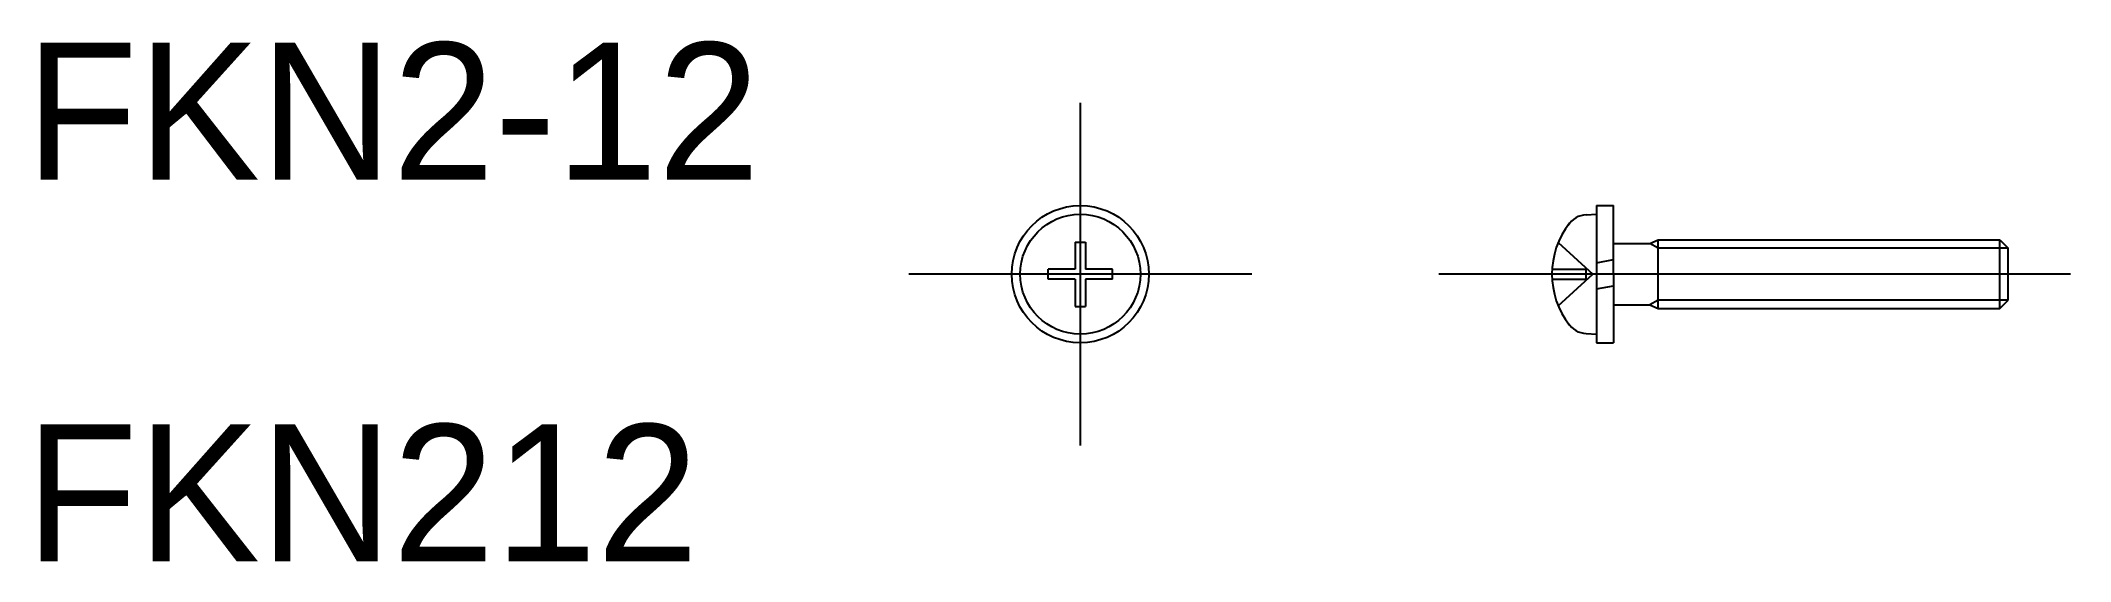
# Model space of a CAD drawing. Extents: x -25.3 to 33.9, y -3.4 to 11.8.
import ezdxf

# ---------------------------------------------------------------- set-up
doc = ezdxf.new("R2010")
doc.units = 0
doc.linetypes.add('CENTER', pattern=[50.8, 31.75, -6.35, 6.35, -6.35])
doc.layers.get('0').update_dxf_attribs({"linetype": 'CONTINUOUS'})
doc.layers.add('CENTER', color=1, linetype='CENTER')

msp = doc.modelspace()

# ---------------------------------------------------------------- linework, layer by layer
at = {"color": 7}
for p, q in [((19.741468, 6.728906), (20.04552, 6.75)), ((4.85, 5.938083), (4.85, 5.15)), ((4.85, 5.938083), (5.15, 5.938083)), ((5.15, 5.938083), (5.15, 5.15)), ((21.60014, 5.891745), (21.84552, 6)), ((21.84552, 4), (21.84552, 6)), ((21.84552, 6), (31.80014, 6)), ((31.80014, 6), (32.04552, 5.75462)), ((31.80014, 4), (31.80014, 6)), ((20.54552, 5.891745), (21.60014, 5.891745)), ((32.04552, 4.24538), (32.04552, 5.75462)), ((4.061917, 4.85), (4.061917, 5.15)), ((4.85, 5.15), (4.061917, 5.15)), ((4.85, 4.85), (4.061917, 4.85)), ((4.85, 4.85), (4.85, 4.061917)), ((5.938083, 5.15), (5.15, 5.15)), ((5.15, 4.85), (5.15, 4.061917)), ((5.938083, 4.85), (5.15, 4.85)), ((5.938083, 4.85), (5.938083, 5.15)), ((31.80014, 4), (32.04552, 4.24538)), ((4.85, 4.061917), (5.15, 4.061917)), ((20.54552, 4.108255), (21.60014, 4.108255)), ((21.60014, 4.108255), (21.84552, 4)), ((21.84552, 4), (31.80014, 4)), ((19.741468, 3.271094), (20.04552, 3.25))]:
    msp.add_line(p, q, dxfattribs=at)
for p, q in [((20.04552, 7), (20.54552, 7)), ((20.04552, 7), (20.04552, 3)), ((20.54552, 5), (20.54552, 7)), ((20.04552, 5.334443), (20.54552, 5.423729)), ((20.54552, 5), (20.54552, 3)), ((20.04552, 4.576271), (20.54552, 4.661017)), ((20.04552, 3), (20.54552, 3))]:
    msp.add_line(p, q)
at = {"color": 6}
for p, q in [((18.929138, 5.920181), (19.943469, 5)), ((18.749037, 5.15), (19.74552, 5.15)), ((18.749037, 4.85), (19.74552, 4.85)), ((18.929138, 4.079819), (19.943469, 5)), ((19.74552, 4.85), (19.74552, 5.15))]:
    msp.add_line(p, q, dxfattribs=at)
at = {"color": 3}
for p, q in [((21.84552, 5.75462), (21.60014, 5.891745)), ((32.04552, 5.75462), (21.84552, 5.75462)), ((21.84552, 4.24538), (21.60014, 4.108255)), ((32.04552, 4.24538), (21.84552, 4.24538))]:
    msp.add_line(p, q, dxfattribs=at)
at = {"color": 7}
msp.add_circle((5, 5), 2, dxfattribs=at)
msp.add_circle((5, 5), 1.75)
for centre, start, end in [((19.763803, 6.089296), 92, 148.455377), ((19.763803, 3.910704), 211.544623, 268)]:
    msp.add_arc(centre, 0.64, start, end, dxfattribs=at)
msp.add_arc((21.143016, 5), 2.397496, 141.698482, 218.301518)
at = {"layer": 'CENTER'}
for p, q in [((5, 10), (5, 0)), ((10, 5), (0, 5)), ((33.859359, 5), (15.44552, 5))]:
    msp.add_line(p, q, dxfattribs=at)

# ---------------------------------------------------------------- texts
for s, p in [('FKN2-12', (-25.745669, 7.753605)), ('FKN212', (-25.745669, -3.378127))]:
    msp.add_text(s, height=4).set_placement(p)

doc.saveas('drawing.dxf')
